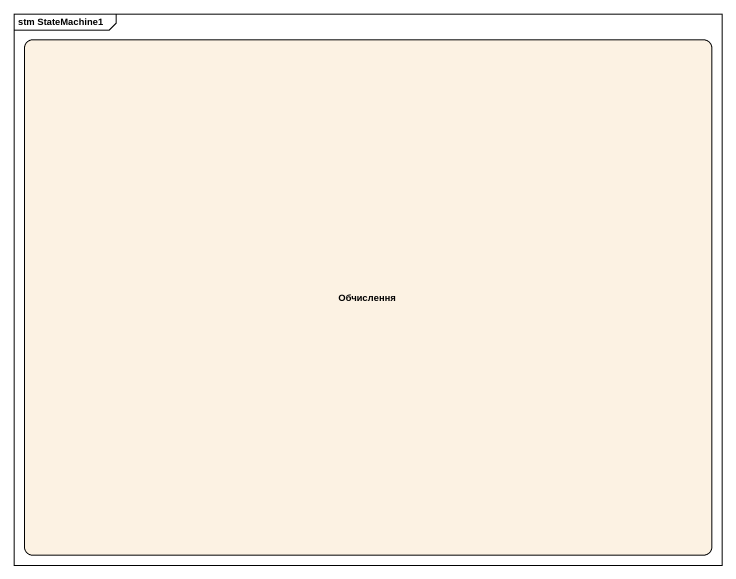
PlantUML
@startuml
mainframe stm StateMachine1
hide empty description
state Обчислення
@enduml
